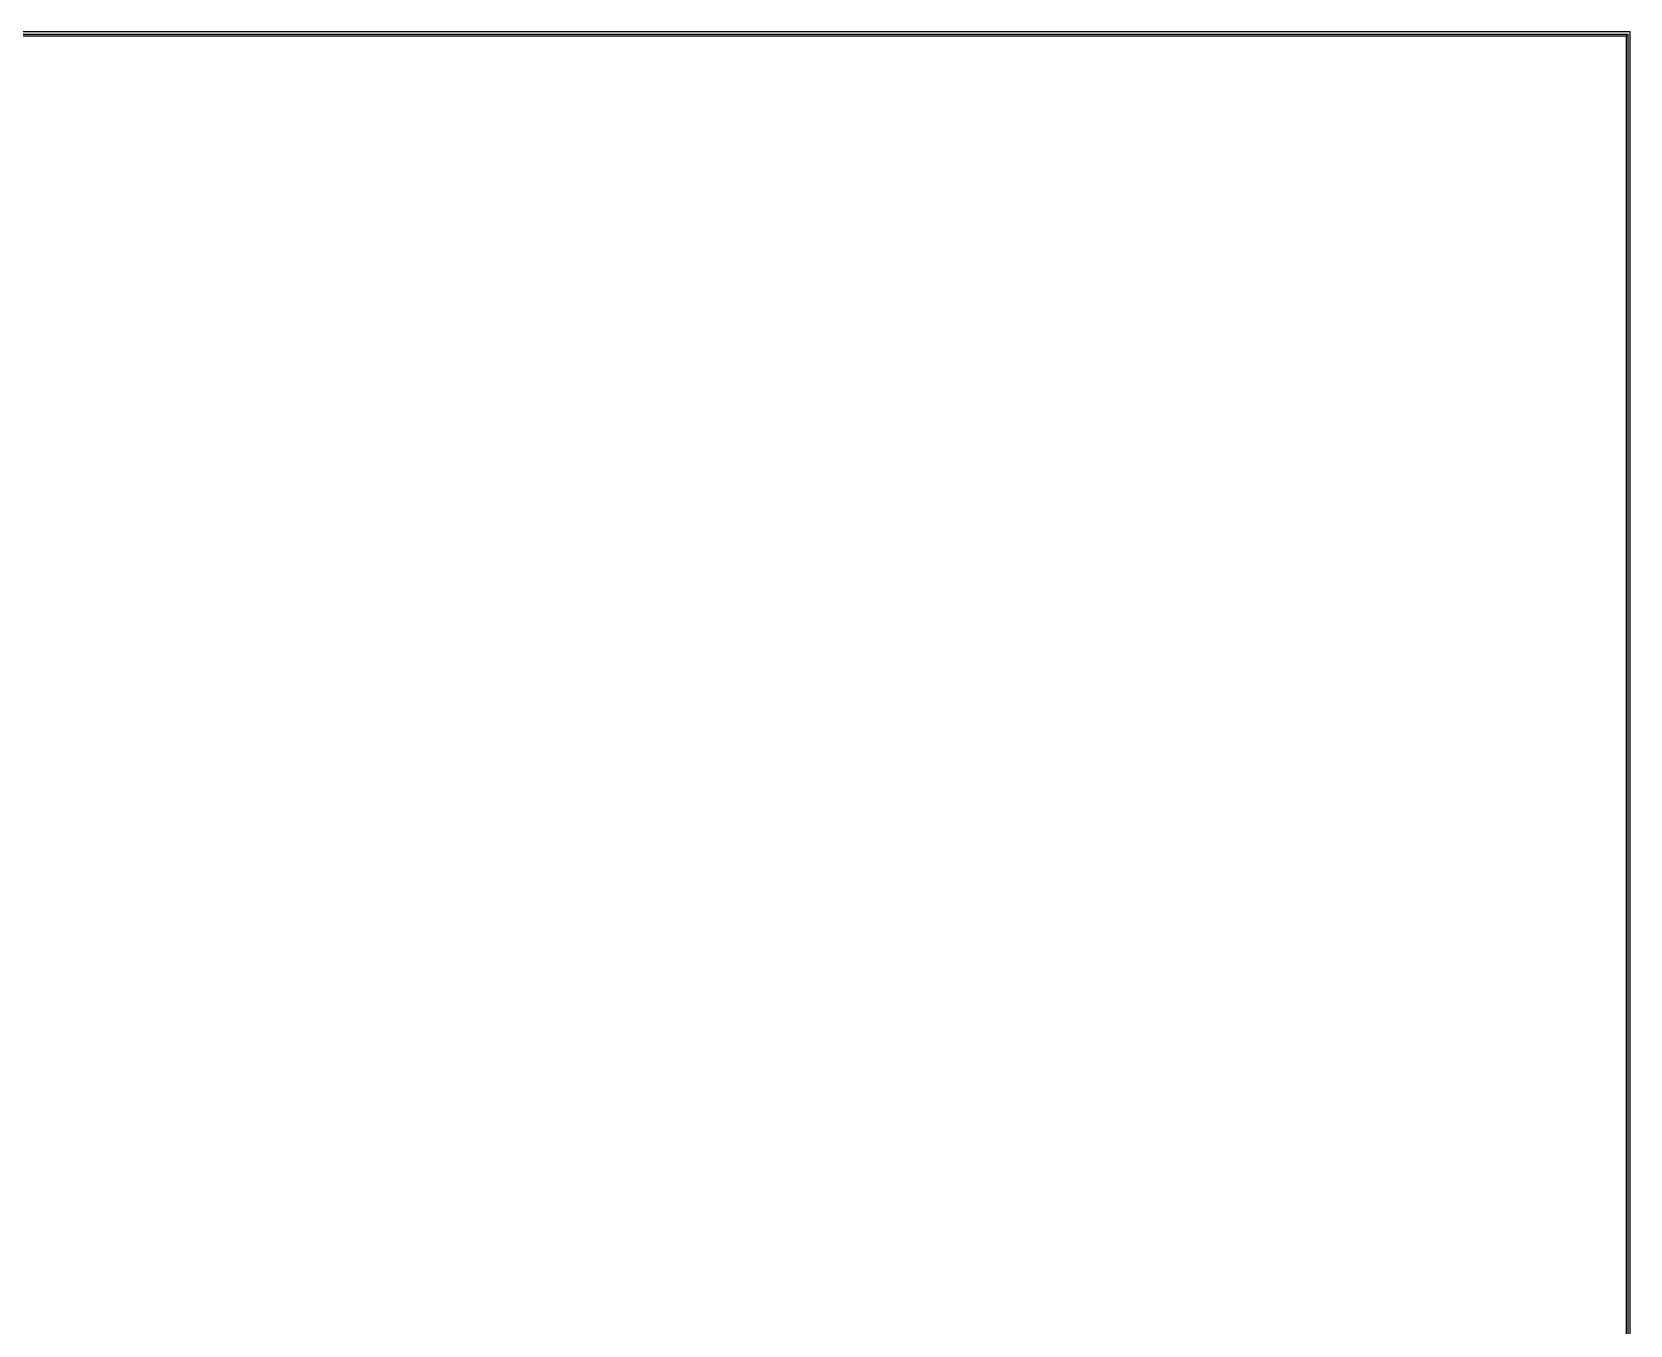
# Model space of a CAD drawing. Extents: x 0 to 420, y 0 to 297.
# Drawn here: x 156.51 to 176.85, y 202.62 to 219.07 of the extents above; entities that cross this region are included whole.
import ezdxf

# ---------------------------------------------------------------- set-up
doc = ezdxf.new("R2010")
doc.units = 0
doc.header["$LTSCALE"] = 23.1
doc.layers.add('10000_FRONT', color=7, linetype='CONTINUOUS')

msp = doc.modelspace()

# ---------------------------------------------------------------- linework, layer by layer
at = {"layer": '10000_FRONT', "color": 7, "linetype": 'CONTINUOUS'}
for p, q in [((176.848, 219.073), (143.848, 219.073)), ((143.877, 219.044), (176.819, 219.044)), ((143.898, 219.023), (176.798, 219.023)), ((176.798, 219.023), (176.819, 219.044)), ((176.798, 219.023), (176.798, 193.323)), ((176.819, 219.044), (176.819, 193.302)), ((176.848, 193.273), (176.848, 219.073))]:
    msp.add_line(p, q, dxfattribs=at)

doc.saveas('drawing.dxf')
